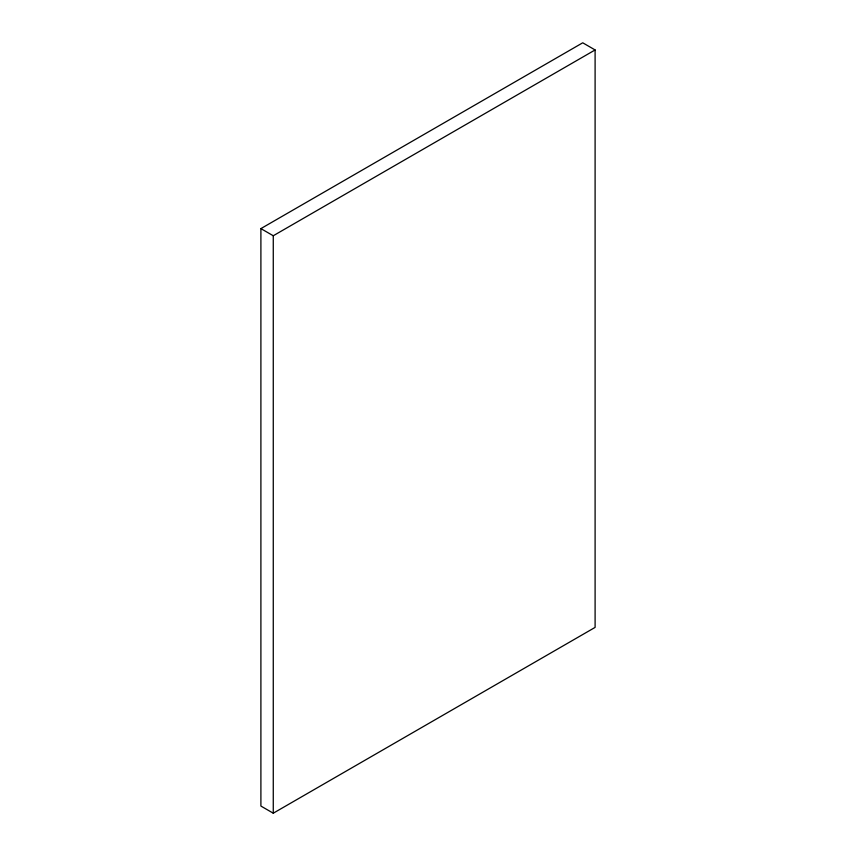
<?xml version="1.0" encoding="UTF-8"?>
<svg xmlns="http://www.w3.org/2000/svg" width="856" height="856" viewBox="0 0 856 856"><rect width="100%" height="100%" fill="white"/><g stroke="black" fill="none" stroke-linecap="round" stroke-linejoin="round"><path stroke-width="1.28" d="M260.898 228.606L582.733 42.8L595.102 49.948L595.102 627.395L273.267 813.2L260.898 806.052L260.898 228.606L273.267 235.753L595.102 49.948M273.267 235.753L273.267 813.2"/></g></svg>
